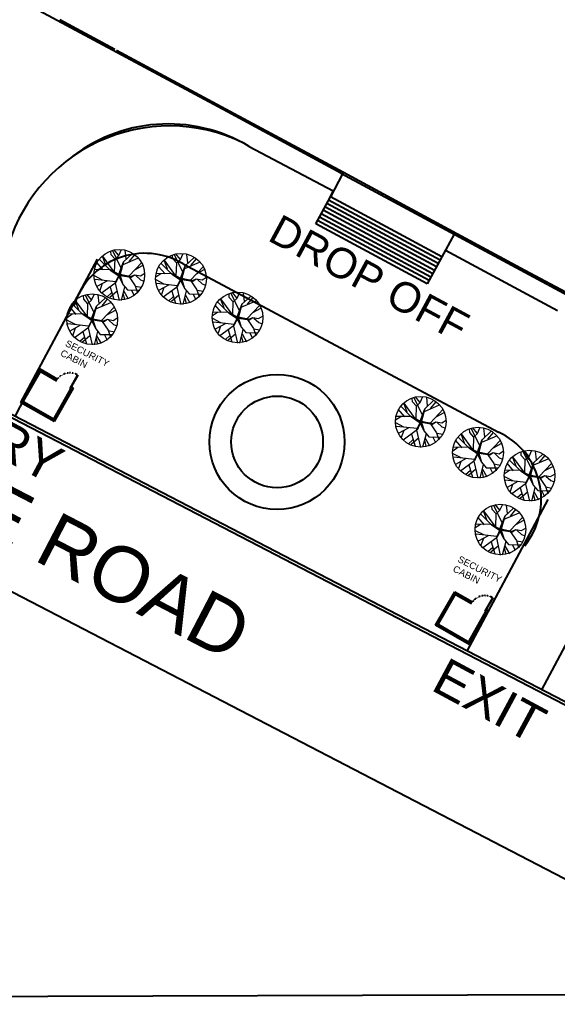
# Model space of a CAD drawing. Header units: millimetres. Extents: x 587797 to 2274247, y 1711 to 439204.
# Drawn here: x 2068492 to 2110254, y 184582 to 260415 of the extents above; entities that cross this region are included whole.
import ezdxf

# ---------------------------------------------------------------- set-up
doc = ezdxf.new("R2010")
doc.units = ezdxf.units.MM
doc.linetypes.add('ACAD_ISO03W100', pattern=[30, 12, -18])
doc.layers.add('finiture', color=7, linetype='Continuous', lineweight=20)
doc.styles.get("Standard").update_dxf_attribs({"font": 'arial.ttf'})

msp = doc.modelspace()

# ---------------------------------------------------------------- linework, layer by layer
for p, q in [((2071420.088, 260345.534), (2053813.606, 269832.989)), ((2084624.949, 253229.943), (2071420.088, 260345.534)), ((2071623.292, 260406.427), (2075892.864, 258105.719)), ((2076024.913, 258034.563), (2084828.153, 253290.835)), ((2084828.153, 253290.835), (2093631.394, 248547.108)), ((2086324.864, 250561.027), (2092848.679, 247094.573)), ((2093560.238, 248415.059), (2092621.785, 246648.904)), ((2093428.19, 248486.215), (2097923.723, 246063.746)), ((2093631.394, 248547.108), (2093560.238, 248415.059)), ((2093631.394, 248547.108), (2097994.878, 246195.794)), ((2112941.213, 206044.114), (2033235.119, 247443.56)), ((2113044.75, 206249.511), (2033356.667, 247639.602)), ((2092848.679, 247094.573), (2092422.139, 246303.014)), ((2101282.059, 241982.256), (2092621.785, 246648.904)), ((2092422.139, 246303.014), (2091473.014, 244541.663)), ((2100855.127, 241189.963), (2092194.852, 245856.611)), ((2100997.438, 241454.06), (2092337.163, 246120.708)), ((2101139.749, 241718.158), (2092479.474, 246384.806)), ((2097923.723, 246063.746), (2116462.677, 236073.818)), ((2097994.878, 246195.794), (2102448.647, 243795.83)), ((2100428.194, 240397.669), (2091767.92, 245064.318)), ((2100570.505, 240661.767), (2091910.231, 245328.415)), ((2100712.816, 240925.865), (2092052.541, 245592.513)), ((2128020.158, 184683.268), (2012777.92, 244546.826)), ((2100143.572, 239869.474), (2091483.298, 244536.122)), ((2100285.883, 240133.572), (2091625.609, 244800.22)), ((2102245.443, 243734.937), (2100125.959, 239878.965)), ((2102245.443, 243734.937), (2102316.599, 243866.986)), ((2102448.647, 243795.83), (2107730.592, 240949.594)), ((2110254.042, 237791.546), (2101565.643, 242473.39)), ((2068590.37, 230644.22), (2074534.507, 241783.146)), ((2081185.067, 241429.694), (2105681.705, 228357.395)), ((2107730.592, 240949.594), (2112132.212, 238577.73)), ((2068142.096, 229572.006), (2070059.562, 233263.691)), ((2068696.793, 230586.872), (2070189.671, 233189.047)), ((2069984.918, 233133.583), (2071349.759, 232350.568)), ((2070059.562, 233263.691), (2071432.567, 232475.993)), ((2072987.78, 232794.287), (2072390.629, 231753.417)), ((2073013.802, 232779.358), (2072416.651, 231738.488)), ((2072456.984, 231715.348), (2071038.75, 229243.282)), ((2072661.737, 231770.813), (2071168.859, 229168.638)), ((2072390.629, 231753.417), (2072456.984, 231715.348)), ((2072531.628, 231845.457), (2072491.295, 231868.597)), ((2072531.628, 231845.457), (2072661.737, 231770.813)), ((2071168.859, 229168.638), (2068566.684, 230661.516)), ((2071243.503, 229298.747), (2068641.328, 230791.625)), ((2103250.253, 211336.785), (2109525.855, 223110.488)), ((2109028.389, 208335.613), (2115237.465, 219975.052)), ((2100785.174, 213356.53), (2102278.052, 215958.705)), ((2100915.283, 213281.886), (2102408.161, 215884.061)), ((2102203.408, 215828.596), (2103568.249, 215045.582)), ((2102278.052, 215958.705), (2103651.057, 215171.007)), ((2105206.27, 215489.3), (2104609.119, 214448.43)), ((2105232.292, 215474.372), (2104635.141, 214433.502)), ((2104675.475, 214410.362), (2103257.24, 211938.296)), ((2104880.227, 214465.827), (2103387.349, 211863.652)), ((2104609.119, 214448.43), (2104675.475, 214410.362)), ((2104750.119, 214540.471), (2104709.785, 214563.61)), ((2104750.119, 214540.471), (2104880.227, 214465.827)), ((2103387.349, 211863.652), (2100785.174, 213356.53)), ((2103461.993, 211993.761), (2100859.818, 213486.639))]:
    msp.add_line(p, q)
for points in [[(2274247.243, 439203.998), (2274247.243, 185149.458), (1842681.018, 183773.571), (1842681.018, 439203.998)], [(2093428.19, 248486.215), (2084624.949, 253229.943)]]:
    msp.add_lwpolyline(points)
for radius in [5248.727, 3563.171]:
    msp.add_circle((2088484.675, 227592.52), radius)
for centre, radius, start, end in [((2080137.437, 239051.443), 13092.55, 64.18314022, 166.02928622), ((2080037.068, 240069.861), 12231.147, 59.06397275, 129.57570043), ((2078222.359, 236486.427), 5763.118, 59.06397275, 162.7054258), ((2103224.615, 223144.313), 5763.118, 321.12256268, 64.76401576)]:
    msp.add_arc(centre, radius, start, end)
at = {"linetype": 'ACAD_ISO03W100'}
for centre in [(2072390.629, 231753.417), (2104609.119, 214448.43)]:
    msp.add_arc(centre, 1200, 60.15693332, 150.15693324, dxfattribs=at)
at = {"layer": 'finiture'}
for p, q in [((2075189.624, 241319.132), (2074921.295, 242037.211)), ((2074921.295, 242037.211), (2075789.507, 240841.656)), ((2075598.171, 242130.746), (2075575.774, 242399.036)), ((2075908.854, 241791.715), (2075598.171, 242130.746)), ((2076381.981, 241096.204), (2075729.938, 242437.195)), ((2076182.933, 242094.906), (2075839.396, 242511.655)), ((2075901.098, 241803.117), (2076198.445, 242072.102)), ((2076198.445, 242072.102), (2076412.741, 242551.439)), ((2076553.399, 241579.73), (2077261.648, 242244.98)), ((2076774.58, 241813.58), (2076701.026, 242480.699)), ((2077005.871, 241620.679), (2077438.645, 242131.891)), ((2080386.523, 241819.678), (2080364.125, 242087.968)), ((2081170.332, 240785.137), (2080518.289, 242126.127)), ((2080971.284, 241783.838), (2080627.747, 242200.587)), ((2080986.797, 241761.034), (2081201.092, 242240.371)), ((2081341.751, 241268.662), (2082049.999, 241933.912)), ((2081562.931, 241502.512), (2081489.377, 242169.631)), ((2074997.203, 240954.743), (2074494.446, 241546.708)), ((2075455.6, 241016.401), (2074709.701, 241759.848)), ((2075874.474, 240800.735), (2075908.854, 241791.715)), ((2076195.05, 240635.483), (2076567.082, 241589.037)), ((2076462.336, 241287.872), (2076241.807, 240614.226)), ((2076264.716, 240601.931), (2076462.336, 241287.872)), ((2076567.082, 241589.037), (2076300.011, 240619.188)), ((2076529.26, 241379.85), (2077687.279, 241884.076)), ((2076964.565, 240475.153), (2077976.523, 241547.14)), ((2077434.291, 240961.468), (2078047.723, 241295.37)), ((2079785.554, 240643.675), (2079282.797, 241235.64)), ((2080243.951, 240705.333), (2079498.052, 241448.781)), ((2079977.976, 241008.064), (2079709.646, 241726.143)), ((2079709.646, 241726.143), (2080577.858, 240530.588)), ((2080697.205, 241480.647), (2080386.523, 241819.678)), ((2080662.825, 240489.667), (2080697.205, 241480.647)), ((2080689.449, 241492.049), (2080986.797, 241761.034)), ((2080983.401, 240324.415), (2081355.433, 241277.969)), ((2081355.433, 241277.969), (2081088.362, 240308.12)), ((2081317.611, 241068.783), (2082475.63, 241573.008)), ((2081752.916, 240164.085), (2082764.874, 241236.072)), ((2081794.222, 241309.611), (2082226.997, 241820.824)), ((2074683.093, 240974.559), (2074286.6, 240704.842)), ((2074935.765, 240162.439), (2074313.094, 240489.372)), ((2075472.722, 240990.937), (2074342.2, 240976.157)), ((2075469.282, 241025.709), (2075789.507, 240841.656)), ((2076172.776, 240496.335), (2075472.722, 240990.937)), ((2075531.211, 240951.433), (2076204.201, 240503.797)), ((2075776.213, 240821.131), (2076238.734, 240556.379)), ((2076160.329, 240587.89), (2075776.213, 240821.131)), ((2075874.474, 240800.735), (2076195.05, 240635.483)), ((2076172.776, 240496.335), (2075895.96, 239898.328)), ((2076207.222, 240477.973), (2075952.924, 239937.717)), ((2076241.807, 240614.226), (2076160.329, 240587.89)), ((2076172.776, 240496.335), (2076509.917, 239848.992)), ((2076204.201, 240503.797), (2076487.636, 239919.646)), ((2076238.734, 240556.379), (2076318.834, 240313.901)), ((2076248.678, 240563.143), (2077083.218, 240437.521)), ((2076487.636, 239919.646), (2076248.678, 240563.143)), ((2077083.218, 240437.521), (2076264.716, 240601.931)), ((2076299.659, 240535.723), (2077148.74, 240398.913)), ((2076299.659, 240535.723), (2076517.673, 239837.59)), ((2076300.011, 240619.188), (2077143.828, 240446.996)), ((2077003.346, 240418.144), (2077476.473, 239722.633)), ((2077143.828, 240446.996), (2077420.008, 240583.446)), ((2077148.74, 240398.913), (2077420.008, 240583.446)), ((2077420.008, 240583.446), (2077875.809, 240496.71)), ((2077508.716, 240528.433), (2077883.714, 240183.12)), ((2077875.809, 240496.71), (2078222.979, 240714.112)), ((2079471.444, 240663.491), (2079074.952, 240393.774)), ((2080261.073, 240679.869), (2079130.551, 240665.089)), ((2080257.633, 240714.641), (2080577.858, 240530.588)), ((2080961.127, 240185.267), (2080261.073, 240679.869)), ((2080319.562, 240640.365), (2080992.552, 240192.729)), ((2080564.564, 240510.063), (2081027.085, 240245.311)), ((2080948.68, 240276.822), (2080564.564, 240510.063)), ((2080662.825, 240489.667), (2080983.401, 240324.415)), ((2081250.687, 240976.804), (2081030.158, 240303.158)), ((2081053.067, 240290.863), (2081250.687, 240976.804)), ((2082222.642, 240650.4), (2082836.074, 240984.302)), ((2082664.16, 240185.642), (2083011.33, 240403.044)), ((2075962.128, 240045.994), (2074356.93, 240218.988)), ((2075325.884, 240118.026), (2074495.234, 239662.628)), ((2074916.289, 239893.468), (2074726.09, 239352.684)), ((2075895.96, 239898.328), (2074865.701, 239147.452)), ((2075923.325, 239916.943), (2076226.428, 238588.753)), ((2076649.528, 239643.759), (2076382.422, 238594.802)), ((2076517.673, 239837.59), (2076868.966, 239409.44)), ((2077470.547, 239701.924), (2077973.216, 239610.239)), ((2077476.473, 239722.633), (2077649.898, 239173.486)), ((2077883.714, 240183.12), (2078152.39, 240082.363)), ((2079724.117, 239851.371), (2079101.445, 240178.305)), ((2080750.479, 239734.926), (2079145.281, 239907.92)), ((2080114.235, 239806.959), (2079283.586, 239351.56)), ((2080961.127, 240185.267), (2080684.311, 239587.26)), ((2080995.574, 240166.906), (2080741.275, 239626.649)), ((2081030.158, 240303.158), (2080948.68, 240276.822)), ((2080961.127, 240185.267), (2081298.268, 239537.924)), ((2080992.552, 240192.729), (2081275.987, 239608.578)), ((2081027.085, 240245.311), (2081107.185, 240002.833)), ((2081037.029, 240252.075), (2081871.569, 240126.453)), ((2081275.987, 239608.578), (2081037.029, 240252.075)), ((2081871.569, 240126.453), (2081053.067, 240290.863)), ((2081088.01, 240224.655), (2081937.091, 240087.845)), ((2081088.01, 240224.655), (2081306.024, 239526.522)), ((2081088.362, 240308.12), (2081932.179, 240135.928)), ((2081791.697, 240107.076), (2082264.824, 239411.565)), ((2081932.179, 240135.928), (2082208.359, 240272.378)), ((2081937.091, 240087.845), (2082208.359, 240272.378)), ((2082208.359, 240272.378), (2082664.16, 240185.642)), ((2082297.067, 240217.365), (2082672.065, 239872.052)), ((2082672.065, 239872.052), (2082940.741, 239771.295)), ((2073491.696, 238673.625), (2073469.298, 238941.915)), ((2074275.505, 237639.084), (2073623.462, 238980.075)), ((2074076.457, 238637.785), (2073732.92, 239054.534)), ((2074091.97, 238614.982), (2074306.265, 239094.318)), ((2074668.104, 238356.459), (2074594.55, 239023.578)), ((2075631.991, 239168.386), (2075293.597, 238871.479)), ((2076065.29, 239296.361), (2075496.129, 238809.116)), ((2075520.615, 239626.319), (2075801.756, 238683.461)), ((2076520.986, 239156.045), (2076647.874, 238675.309)), ((2076583.906, 239298.915), (2076930.669, 238700.902)), ((2076868.966, 239409.44), (2077822.276, 239390.816)), ((2077159.517, 239423.631), (2077391.767, 238964.534)), ((2079704.64, 239582.401), (2079514.441, 239041.617)), ((2080684.311, 239587.26), (2079654.052, 238836.384)), ((2080853.641, 238985.293), (2080284.48, 238498.048)), ((2080308.967, 239315.251), (2080590.107, 238372.394)), ((2080711.676, 239605.875), (2081014.779, 238277.685)), ((2081437.879, 239332.692), (2081170.773, 238283.734)), ((2081306.024, 239526.522), (2081657.318, 239098.372)), ((2081372.257, 238987.848), (2081719.02, 238389.834)), ((2081657.318, 239098.372), (2082610.627, 239079.748)), ((2081947.868, 239112.563), (2082180.118, 238653.466)), ((2082258.898, 239390.856), (2082761.567, 239299.172)), ((2082264.824, 239411.565), (2082438.249, 238862.418)), ((2084779.221, 238813.556), (2084756.823, 239081.846)), ((2085563.031, 237779.014), (2084910.988, 239120.005)), ((2085363.983, 238777.716), (2085020.445, 239194.465)), ((2085379.495, 238754.912), (2085593.79, 239234.249)), ((2085734.449, 238262.54), (2086442.698, 238927.79)), ((2085955.63, 238496.39), (2085882.075, 239163.509)), ((2073349.124, 237559.28), (2072603.225, 238302.728)), ((2073083.149, 237862.011), (2072814.819, 238580.091)), ((2072814.819, 238580.091), (2073683.032, 237384.535)), ((2073802.378, 238334.594), (2073491.696, 238673.625)), ((2073767.998, 237343.614), (2073802.378, 238334.594)), ((2073794.622, 238345.996), (2074091.97, 238614.982)), ((2074088.574, 237178.362), (2074460.606, 238131.916)), ((2074460.606, 238131.916), (2074193.536, 237162.067)), ((2074422.784, 237922.73), (2075580.803, 238426.955)), ((2074446.924, 238122.609), (2075155.172, 238787.859)), ((2074899.395, 238163.558), (2075332.17, 238674.771)), ((2080420.342, 238857.318), (2080081.948, 238560.411)), ((2081309.337, 238844.977), (2081436.225, 238364.241)), ((2084178.253, 237637.553), (2083675.496, 238229.518)), ((2084636.65, 237699.211), (2083890.75, 238442.658)), ((2084370.674, 238001.942), (2084102.344, 238720.021)), ((2084102.344, 238720.021), (2084970.557, 237524.466)), ((2085089.904, 238474.525), (2084779.221, 238813.556)), ((2085055.524, 237483.545), (2085089.904, 238474.525)), ((2085082.147, 238485.927), (2085379.495, 238754.912)), ((2085376.1, 237318.293), (2085748.131, 238271.847)), ((2085748.131, 238271.847), (2085481.061, 237301.998)), ((2085710.31, 238062.66), (2086868.328, 238566.886)), ((2086145.615, 237157.963), (2087157.573, 238229.95)), ((2086186.92, 238303.489), (2086619.695, 238814.701)), ((2072576.617, 237517.438), (2072180.125, 237247.721)), ((2073366.246, 237533.816), (2072235.724, 237519.036)), ((2072890.727, 237497.622), (2072387.97, 238089.587)), ((2073362.807, 237568.588), (2073683.032, 237384.535)), ((2074066.301, 237039.214), (2073366.246, 237533.816)), ((2073424.736, 237494.312), (2074097.726, 237046.676)), ((2073669.737, 237364.01), (2074132.259, 237099.258)), ((2074053.853, 237130.769), (2073669.737, 237364.01)), ((2074355.86, 237830.751), (2074135.332, 237157.105)), ((2074158.24, 237144.81), (2074355.86, 237830.751)), ((2074858.09, 237018.032), (2075870.047, 238090.019)), ((2075327.815, 237504.347), (2075941.248, 237838.249)), ((2083864.142, 237657.369), (2083467.65, 237387.652)), ((2084653.772, 237673.747), (2083523.25, 237658.967)), ((2084650.332, 237708.519), (2084970.557, 237524.466)), ((2085353.826, 237179.145), (2084653.772, 237673.747)), ((2084712.261, 237634.243), (2085385.251, 237186.607)), ((2084957.262, 237503.941), (2085419.784, 237239.189)), ((2085341.379, 237270.7), (2084957.262, 237503.941)), ((2085055.524, 237483.545), (2085376.1, 237318.293)), ((2085643.386, 237970.682), (2085422.857, 237297.036)), ((2085445.766, 237284.741), (2085643.386, 237970.682)), ((2086615.34, 237644.278), (2087228.773, 237978.18)), ((2087056.859, 237179.52), (2087404.028, 237396.922)), ((2072829.29, 236705.318), (2072206.618, 237032.252)), ((2073855.652, 236588.873), (2072250.454, 236761.867)), ((2073219.408, 236660.906), (2072388.759, 236205.507)), ((2073767.998, 237343.614), (2074088.574, 237178.362)), ((2074066.301, 237039.214), (2073789.485, 236441.207)), ((2074100.747, 237020.853), (2073846.448, 236480.596)), ((2074135.332, 237157.105), (2074053.853, 237130.769)), ((2074066.301, 237039.214), (2074403.441, 236391.871)), ((2074097.726, 237046.676), (2074381.161, 236462.525)), ((2074132.259, 237099.258), (2074212.358, 236856.78)), ((2074142.202, 237106.022), (2074976.742, 236980.4)), ((2074381.161, 236462.525), (2074142.202, 237106.022)), ((2074976.742, 236980.4), (2074158.24, 237144.81)), ((2074193.183, 237078.602), (2075042.264, 236941.792)), ((2074193.183, 237078.602), (2074411.197, 236380.469)), ((2074193.536, 237162.067), (2075037.353, 236989.875)), ((2074896.87, 236961.023), (2075369.997, 236265.512)), ((2075037.353, 236989.875), (2075313.533, 237126.325)), ((2075042.264, 236941.792), (2075313.533, 237126.325)), ((2075313.533, 237126.325), (2075769.333, 237039.589)), ((2075402.24, 237071.312), (2075777.238, 236725.999)), ((2075769.333, 237039.589), (2076116.503, 237256.991)), ((2075777.238, 236725.999), (2076045.915, 236625.242)), ((2084116.815, 236845.249), (2083494.143, 237172.182)), ((2085143.177, 236728.804), (2083537.979, 236901.798)), ((2084506.934, 236800.836), (2083676.284, 236345.438)), ((2085353.826, 237179.145), (2085077.01, 236581.138)), ((2085104.374, 236599.753), (2085407.477, 235271.563)), ((2085388.272, 237160.783), (2085133.973, 236620.526)), ((2085422.857, 237297.036), (2085341.379, 237270.7)), ((2085353.826, 237179.145), (2085690.966, 236531.802)), ((2085385.251, 237186.607), (2085668.686, 236602.456)), ((2085419.784, 237239.189), (2085499.884, 236996.711)), ((2085429.728, 237245.953), (2086264.268, 237120.331)), ((2085668.686, 236602.456), (2085429.728, 237245.953)), ((2086264.268, 237120.331), (2085445.766, 237284.741)), ((2085480.708, 237218.533), (2086329.79, 237081.723)), ((2085480.708, 237218.533), (2085698.722, 236520.4)), ((2085481.061, 237301.998), (2086324.878, 237129.806)), ((2086184.396, 237100.954), (2086657.523, 236405.443)), ((2086324.878, 237129.806), (2086601.058, 237266.256)), ((2086329.79, 237081.723), (2086601.058, 237266.256)), ((2086601.058, 237266.256), (2087056.859, 237179.52)), ((2086689.765, 237211.243), (2087064.763, 236865.93)), ((2087064.763, 236865.93), (2087333.44, 236765.173)), ((2072809.813, 236436.348), (2072619.614, 235895.564)), ((2073789.485, 236441.207), (2072759.225, 235690.331)), ((2073414.14, 236169.198), (2073695.281, 235226.341)), ((2073816.849, 236459.822), (2074119.952, 235131.632)), ((2074543.052, 236186.639), (2074275.946, 235137.681)), ((2074411.197, 236380.469), (2074762.491, 235952.319)), ((2074477.431, 235841.795), (2074824.193, 235243.781)), ((2074762.491, 235952.319), (2075715.8, 235933.695)), ((2075053.041, 235966.51), (2075285.291, 235507.413)), ((2075364.071, 236244.803), (2075866.74, 236153.119)), ((2075369.997, 236265.512), (2075543.423, 235716.365)), ((2084097.339, 236576.278), (2083907.139, 236035.494)), ((2085077.01, 236581.138), (2084046.751, 235830.262)), ((2084813.041, 235851.196), (2084474.647, 235554.289)), ((2085246.339, 235979.171), (2084677.178, 235491.926)), ((2084701.665, 236309.129), (2084982.806, 235366.271)), ((2085830.577, 236326.569), (2085563.472, 235277.612)), ((2085698.722, 236520.4), (2086050.016, 236092.25)), ((2085764.956, 235981.725), (2086111.718, 235383.712)), ((2086050.016, 236092.25), (2087003.326, 236073.625)), ((2086340.567, 236106.441), (2086572.817, 235647.344)), ((2086651.597, 236384.734), (2087154.265, 236293.049)), ((2086657.523, 236405.443), (2086830.948, 235856.296)), ((2073525.516, 235711.265), (2073187.121, 235414.358)), ((2073958.814, 235839.24), (2073389.653, 235351.995)), ((2074414.51, 235698.924), (2074541.398, 235218.188)), ((2085702.036, 235838.855), (2085828.924, 235358.119)), ((2098588.718, 229900.065), (2098320.388, 230618.145)), ((2098320.388, 230618.145), (2099188.6, 229422.589)), ((2098997.265, 230711.679), (2098974.867, 230979.969)), ((2099307.947, 230372.649), (2098997.265, 230711.679)), ((2099781.074, 229677.138), (2099129.031, 231018.129)), ((2099582.026, 230675.839), (2099238.489, 231092.588)), ((2099300.191, 230384.05), (2099597.539, 230653.036)), ((2099597.539, 230653.036), (2099811.834, 231132.372)), ((2099952.493, 230160.663), (2100660.741, 230825.913)), ((2100173.673, 230394.513), (2100100.119, 231061.632)), ((2100404.964, 230201.612), (2100837.739, 230712.825)), ((2098396.296, 229535.676), (2097893.539, 230127.641)), ((2098854.693, 229597.334), (2098108.794, 230340.782)), ((2099273.567, 229381.668), (2099307.947, 230372.649)), ((2099594.143, 229216.416), (2099966.175, 230169.97)), ((2099861.429, 229868.805), (2099640.9, 229195.159)), ((2099663.809, 229182.865), (2099861.429, 229868.805)), ((2099966.175, 230169.97), (2099699.104, 229200.121)), ((2099928.353, 229960.784), (2101086.372, 230465.009)), ((2100363.658, 229056.086), (2101375.616, 230128.073)), ((2100833.384, 229542.401), (2101446.816, 229876.303)), ((2098082.186, 229555.493), (2097685.694, 229285.776)), ((2098334.859, 228743.372), (2097712.187, 229070.306)), ((2098871.815, 229571.87), (2097741.293, 229557.09)), ((2098868.375, 229606.642), (2099188.6, 229422.589)), ((2099571.869, 229077.268), (2098871.815, 229571.87)), ((2098930.305, 229532.366), (2099603.294, 229084.73)), ((2099175.306, 229402.064), (2099637.828, 229137.312)), ((2099559.422, 229168.824), (2099175.306, 229402.064)), ((2099273.567, 229381.668), (2099594.143, 229216.416)), ((2099571.869, 229077.268), (2099295.054, 228479.261)), ((2099606.316, 229058.907), (2099352.017, 228518.65)), ((2099640.9, 229195.159), (2099559.422, 229168.824)), ((2099571.869, 229077.268), (2099909.01, 228429.925)), ((2099603.294, 229084.73), (2099886.729, 228500.579)), ((2099637.828, 229137.312), (2099717.927, 228894.834)), ((2099647.771, 229144.076), (2100482.311, 229018.454)), ((2099886.729, 228500.579), (2099647.771, 229144.076)), ((2100482.311, 229018.454), (2099663.809, 229182.865)), ((2099698.752, 229116.656), (2100547.833, 228979.847)), ((2099698.752, 229116.656), (2099916.766, 228418.524)), ((2099699.104, 229200.121), (2100542.921, 229027.929)), ((2100542.921, 229027.929), (2100819.102, 229164.379)), ((2100547.833, 228979.847), (2100819.102, 229164.379)), ((2100819.102, 229164.379), (2101274.902, 229077.643)), ((2100907.809, 229109.367), (2101282.807, 228764.053)), ((2101274.902, 229077.643), (2101622.072, 229295.045)), ((2099361.221, 228626.927), (2097756.023, 228799.921)), ((2098724.977, 228698.96), (2097894.328, 228243.561)), ((2098315.382, 228474.402), (2098125.183, 227933.618)), ((2099295.054, 228479.261), (2098264.794, 227728.385)), ((2099322.418, 228497.876), (2099625.521, 227169.686)), ((2099916.766, 228418.524), (2100268.06, 227990.373)), ((2100402.439, 228999.077), (2100875.566, 228303.566)), ((2100869.64, 228282.857), (2101372.309, 228191.173)), ((2100875.566, 228303.566), (2101048.991, 227754.419)), ((2101282.807, 228764.053), (2101551.484, 228663.296)), ((2103446.741, 228314.027), (2103424.344, 228582.318)), ((2103757.424, 227974.997), (2103446.741, 228314.027)), ((2104230.551, 227279.486), (2103578.508, 228620.477)), ((2104031.503, 228278.188), (2103687.965, 228694.936)), ((2104047.015, 228255.384), (2104261.311, 228734.721)), ((2104401.969, 227763.012), (2105110.218, 228428.262)), ((2104623.15, 227996.861), (2104549.596, 228663.981)), ((2104854.441, 227803.96), (2105287.215, 228315.173)), ((2099031.085, 227749.32), (2098692.69, 227452.412)), ((2099464.383, 227877.294), (2098895.222, 227390.05)), ((2098919.709, 228207.252), (2099200.849, 227264.395)), ((2100048.621, 228224.693), (2099781.515, 227175.735)), ((2099920.079, 227736.979), (2100046.967, 227256.243)), ((2099982.999, 227879.849), (2100329.762, 227281.836)), ((2100268.06, 227990.373), (2101221.369, 227971.749)), ((2100558.61, 228004.564), (2100790.86, 227545.467)), ((2102845.773, 227138.025), (2102343.016, 227729.99)), ((2103304.17, 227199.683), (2102558.27, 227943.13)), ((2103038.194, 227502.413), (2102769.865, 228220.493)), ((2102769.865, 228220.493), (2103638.077, 227024.937)), ((2103723.044, 226984.017), (2103757.424, 227974.997)), ((2103749.668, 227986.399), (2104047.015, 228255.384)), ((2104043.62, 226818.764), (2104415.651, 227772.319)), ((2104415.651, 227772.319), (2104148.581, 226802.47)), ((2104377.83, 227563.132), (2105535.848, 228067.357)), ((2104813.135, 226658.435), (2105825.093, 227730.421)), ((2102531.662, 227157.841), (2102135.17, 226888.124)), ((2103321.292, 227174.218), (2102190.77, 227159.438)), ((2103317.852, 227208.99), (2103638.077, 227024.937)), ((2104021.346, 226679.617), (2103321.292, 227174.218)), ((2103379.781, 227134.715), (2104052.771, 226687.078)), ((2103624.782, 227004.413), (2104087.304, 226739.66)), ((2104008.899, 226771.172), (2103624.782, 227004.413)), ((2103723.044, 226984.017), (2104043.62, 226818.764)), ((2104090.377, 226797.508), (2104008.899, 226771.172)), ((2104310.906, 227471.154), (2104090.377, 226797.508)), ((2104097.248, 226746.425), (2104931.788, 226620.803)), ((2104336.206, 226102.927), (2104097.248, 226746.425)), ((2104113.286, 226785.213), (2104310.906, 227471.154)), ((2104931.788, 226620.803), (2104113.286, 226785.213)), ((2104148.581, 226802.47), (2104992.398, 226630.278)), ((2104992.398, 226630.278), (2105268.578, 226766.727)), ((2104997.31, 226582.195), (2105268.578, 226766.727)), ((2105268.578, 226766.727), (2105724.379, 226679.992)), ((2105282.86, 227144.749), (2105896.293, 227478.652)), ((2105724.379, 226679.992), (2106071.548, 226897.394)), ((2107448.07, 226532.262), (2107425.673, 226800.552)), ((2108231.88, 225497.72), (2107579.837, 226838.711)), ((2108032.832, 226496.422), (2107689.294, 226913.17)), ((2108048.344, 226473.618), (2108262.64, 226952.955)), ((2108624.479, 226215.096), (2108550.925, 226882.215)), ((2102784.335, 226345.721), (2102161.664, 226672.654)), ((2103810.698, 226229.276), (2102205.5, 226402.269)), ((2103174.454, 226301.308), (2102343.804, 225845.91)), ((2102764.859, 226076.75), (2102574.659, 225535.966)), ((2103744.53, 226081.61), (2102714.271, 225330.733)), ((2104021.346, 226679.617), (2103744.53, 226081.61)), ((2103771.895, 226100.225), (2104074.997, 224772.035)), ((2104055.792, 226661.255), (2103801.493, 226120.998)), ((2104021.346, 226679.617), (2104358.486, 226032.274)), ((2104052.771, 226687.078), (2104336.206, 226102.927)), ((2104087.304, 226739.66), (2104167.404, 226497.183)), ((2104148.229, 226719.004), (2104997.31, 226582.195)), ((2104148.229, 226719.004), (2104366.243, 226020.872)), ((2104366.243, 226020.872), (2104717.536, 225592.722)), ((2104851.916, 226601.425), (2105325.043, 225905.915)), ((2105357.286, 226711.715), (2105732.283, 226366.401)), ((2105732.283, 226366.401), (2106000.96, 226265.645)), ((2107305.499, 225417.917), (2106559.599, 226161.364)), ((2107039.523, 225720.647), (2106771.194, 226438.727)), ((2106771.194, 226438.727), (2107639.406, 225243.171)), ((2107758.753, 226193.231), (2107448.07, 226532.262)), ((2107724.373, 225202.251), (2107758.753, 226193.231)), ((2107750.997, 226204.633), (2108048.344, 226473.618)), ((2108044.949, 225036.999), (2108416.98, 225990.553)), ((2108416.98, 225990.553), (2108149.91, 225020.704)), ((2108379.159, 225781.366), (2109537.177, 226285.591)), ((2108403.298, 225981.246), (2109111.547, 226646.496)), ((2108855.769, 226022.194), (2109288.544, 226533.407)), ((2103480.561, 225351.668), (2103142.167, 225054.761)), ((2103913.86, 225479.643), (2103344.699, 224992.398)), ((2103369.185, 225809.6), (2103650.326, 224866.743)), ((2104498.098, 225827.041), (2104230.992, 224778.083)), ((2104369.556, 225339.327), (2104496.444, 224858.591)), ((2104432.476, 225482.197), (2104779.238, 224884.184)), ((2104717.536, 225592.722), (2105670.846, 225574.097)), ((2105008.087, 225606.913), (2105240.337, 225147.816)), ((2105319.117, 225885.205), (2105821.785, 225793.521)), ((2105325.043, 225905.915), (2105498.468, 225356.768)), ((2106532.991, 225376.075), (2106136.499, 225106.358)), ((2107322.621, 225392.452), (2106192.099, 225377.673)), ((2106847.102, 225356.259), (2106344.345, 225948.224)), ((2107319.181, 225427.224), (2107639.406, 225243.171)), ((2108022.675, 224897.851), (2107322.621, 225392.452)), ((2107381.11, 225352.949), (2108054.1, 224905.313)), ((2108312.235, 225689.388), (2108091.706, 225015.742)), ((2108114.615, 225003.447), (2108312.235, 225689.388)), ((2108814.464, 224876.669), (2109826.422, 225948.656)), ((2109284.189, 225362.983), (2109897.622, 225696.886)), ((2106785.664, 224563.955), (2106162.993, 224890.888)), ((2107812.027, 224447.51), (2106206.829, 224620.504)), ((2107175.783, 224519.542), (2106345.133, 224064.144)), ((2107626.111, 225222.647), (2108088.633, 224957.894)), ((2108010.228, 224989.406), (2107626.111, 225222.647)), ((2107724.373, 225202.251), (2108044.949, 225036.999)), ((2108022.675, 224897.851), (2107745.859, 224299.844)), ((2108057.121, 224879.489), (2107802.822, 224339.232)), ((2108091.706, 225015.742), (2108010.228, 224989.406)), ((2108022.675, 224897.851), (2108359.815, 224250.508)), ((2108054.1, 224905.313), (2108337.535, 224321.162)), ((2108088.633, 224957.894), (2108168.733, 224715.417)), ((2108098.577, 224964.659), (2108933.117, 224839.037)), ((2108337.535, 224321.162), (2108098.577, 224964.659)), ((2108933.117, 224839.037), (2108114.615, 225003.447)), ((2108149.558, 224937.239), (2108998.639, 224800.429)), ((2108149.558, 224937.239), (2108367.572, 224239.106)), ((2108149.91, 225020.704), (2108993.727, 224848.512)), ((2108853.245, 224819.66), (2109326.372, 224124.149)), ((2108993.727, 224848.512), (2109269.907, 224984.961)), ((2108998.639, 224800.429), (2109269.907, 224984.961)), ((2109269.907, 224984.961), (2109725.708, 224898.226)), ((2109358.615, 224929.949), (2109733.612, 224584.636)), ((2109725.708, 224898.226), (2110072.877, 225115.628)), ((2109733.612, 224584.636), (2110002.289, 224483.879)), ((2106766.188, 224294.984), (2106575.988, 223754.2)), ((2107745.859, 224299.844), (2106715.6, 223548.968)), ((2107370.514, 224027.834), (2107651.655, 223084.977)), ((2107773.223, 224318.459), (2108076.326, 222990.269)), ((2108499.427, 224045.275), (2108232.321, 222996.317)), ((2108367.572, 224239.106), (2108718.865, 223810.956)), ((2108718.865, 223810.956), (2109672.175, 223792.331)), ((2109009.416, 223825.147), (2109241.666, 223366.05)), ((2109320.446, 224103.439), (2109823.114, 224011.755)), ((2109326.372, 224124.149), (2109499.797, 223575.002)), ((2107481.89, 223569.902), (2107143.496, 223272.995)), ((2107915.189, 223697.877), (2107346.027, 223210.632)), ((2108370.885, 223557.561), (2108497.773, 223076.825)), ((2108433.805, 223700.431), (2108780.567, 223102.418)), ((2104779.992, 221527.49), (2104511.663, 222245.57)), ((2104511.663, 222245.57), (2105379.875, 221050.014)), ((2105188.539, 222339.104), (2105166.142, 222607.395)), ((2105499.222, 222000.074), (2105188.539, 222339.104)), ((2105972.349, 221304.563), (2105320.306, 222645.554)), ((2105773.301, 222303.265), (2105429.763, 222720.013)), ((2105491.466, 222011.476), (2105788.813, 222280.461)), ((2105788.813, 222280.461), (2106003.109, 222759.798)), ((2106143.767, 221788.088), (2106852.016, 222453.338)), ((2106364.948, 222021.938), (2106291.394, 222689.057)), ((2106596.239, 221829.037), (2107029.013, 222340.25)), ((2104587.571, 221163.102), (2104084.814, 221755.066)), ((2105045.968, 221224.76), (2104300.068, 221968.207)), ((2105464.842, 221009.094), (2105499.222, 222000.074)), ((2105785.418, 220843.841), (2106157.45, 221797.396)), ((2106052.704, 221496.231), (2105832.175, 220822.584)), ((2105855.084, 220810.29), (2106052.704, 221496.231)), ((2106157.45, 221797.396), (2105890.379, 220827.547)), ((2106119.628, 221588.209), (2107277.647, 222092.434)), ((2106554.933, 220683.511), (2107566.891, 221755.498)), ((2107024.659, 221169.826), (2107638.091, 221503.729)), ((2104273.46, 221182.918), (2103876.968, 220913.201)), ((2104526.133, 220370.797), (2103903.462, 220697.731)), ((2105063.09, 221199.295), (2103932.568, 221184.515)), ((2105059.65, 221234.067), (2105379.875, 221050.014)), ((2105763.144, 220704.694), (2105063.09, 221199.295)), ((2105121.579, 221159.792), (2105794.569, 220712.155)), ((2105366.58, 221029.49), (2105829.102, 220764.737)), ((2105750.697, 220796.249), (2105366.58, 221029.49)), ((2105464.842, 221009.094), (2105785.418, 220843.841)), ((2105763.144, 220704.694), (2105486.328, 220106.687)), ((2105797.59, 220686.332), (2105543.292, 220146.075)), ((2105832.175, 220822.584), (2105750.697, 220796.249)), ((2105763.144, 220704.694), (2106100.284, 220057.351)), ((2105794.569, 220712.155), (2106078.004, 220128.004)), ((2105829.102, 220764.737), (2105909.202, 220522.26)), ((2105839.046, 220771.502), (2106673.586, 220645.879)), ((2106078.004, 220128.004), (2105839.046, 220771.502)), ((2106673.586, 220645.879), (2105855.084, 220810.29)), ((2105890.027, 220744.081), (2106739.108, 220607.272)), ((2105890.027, 220744.081), (2106108.041, 220045.949)), ((2105890.379, 220827.547), (2106734.196, 220655.354)), ((2106734.196, 220655.354), (2107010.376, 220791.804)), ((2106739.108, 220607.272), (2107010.376, 220791.804)), ((2107010.376, 220791.804), (2107466.177, 220705.068)), ((2107099.084, 220736.792), (2107474.081, 220391.478)), ((2107466.177, 220705.068), (2107813.347, 220922.471)), ((2105552.496, 220254.353), (2103947.298, 220427.346)), ((2104916.252, 220326.385), (2104085.602, 219870.987)), ((2104506.657, 220101.827), (2104316.458, 219561.043)), ((2105486.328, 220106.687), (2104456.069, 219355.81)), ((2105513.693, 220125.301), (2105816.796, 218797.112)), ((2106108.041, 220045.949), (2106459.334, 219617.798)), ((2106593.714, 220626.502), (2107066.841, 219930.991)), ((2107066.841, 219930.991), (2107240.266, 219381.845)), ((2107474.081, 220391.478), (2107742.758, 220290.722)), ((2105222.359, 219376.745), (2104883.965, 219079.837)), ((2105655.658, 219504.719), (2105086.497, 219017.475)), ((2105110.983, 219834.677), (2105392.124, 218891.82)), ((2106239.896, 219852.118), (2105972.79, 218803.16)), ((2106111.354, 219364.404), (2106238.242, 218883.668)), ((2106174.274, 219507.274), (2106521.037, 218909.261)), ((2106459.334, 219617.798), (2107412.644, 219599.174)), ((2106749.885, 219631.99), (2106982.135, 219172.893)), ((2107060.915, 219910.282), (2107563.583, 219818.598))]:
    msp.add_line(p, q, dxfattribs=at)
for centre in [(2076237.628, 240580.46), (2081025.979, 240269.392), (2074131.152, 237123.339), (2085418.677, 237263.27), (2099636.721, 229161.393), (2104086.197, 226763.742), (2108087.526, 224981.976), (2105827.996, 220788.819)]:
    msp.add_circle(centre, 1968.5, dxfattribs=at)

# ---------------------------------------------------------------- texts
for s, height, rotation, p in [('12 M WIDE ROAD', 4306.51675, 332.54432736, (2040707.527, 233418.676)), ('SECURITY', 522.9667, 333.01905042, (2071990.853, 235076.96)), ('CABIN', 522.9667, 333.01905042, (2071609.705, 234328.299)), ('ENTRY', 2906.1339, 331.68148293, (2058685.464, 230819.215)), ('SECURITY', 522.9667, 333.01905042, (2102459.34, 218307.541)), ('CABIN', 522.9667, 333.01905042, (2102078.191, 217558.879)), ('EXIT', 2906.1339, 331.68148293, (2100325.376, 208371.06))]:
    msp.add_text(s, height=height, rotation=rotation).set_placement(p)
at = {"insert": (2088767.512, 245358.777), "char_height": 2338.0506, "attachment_point": 1, "rotation": 331.68148293}
msp.add_mtext('DROP OFF', dxfattribs=at)

doc.saveas('drawing.dxf')
